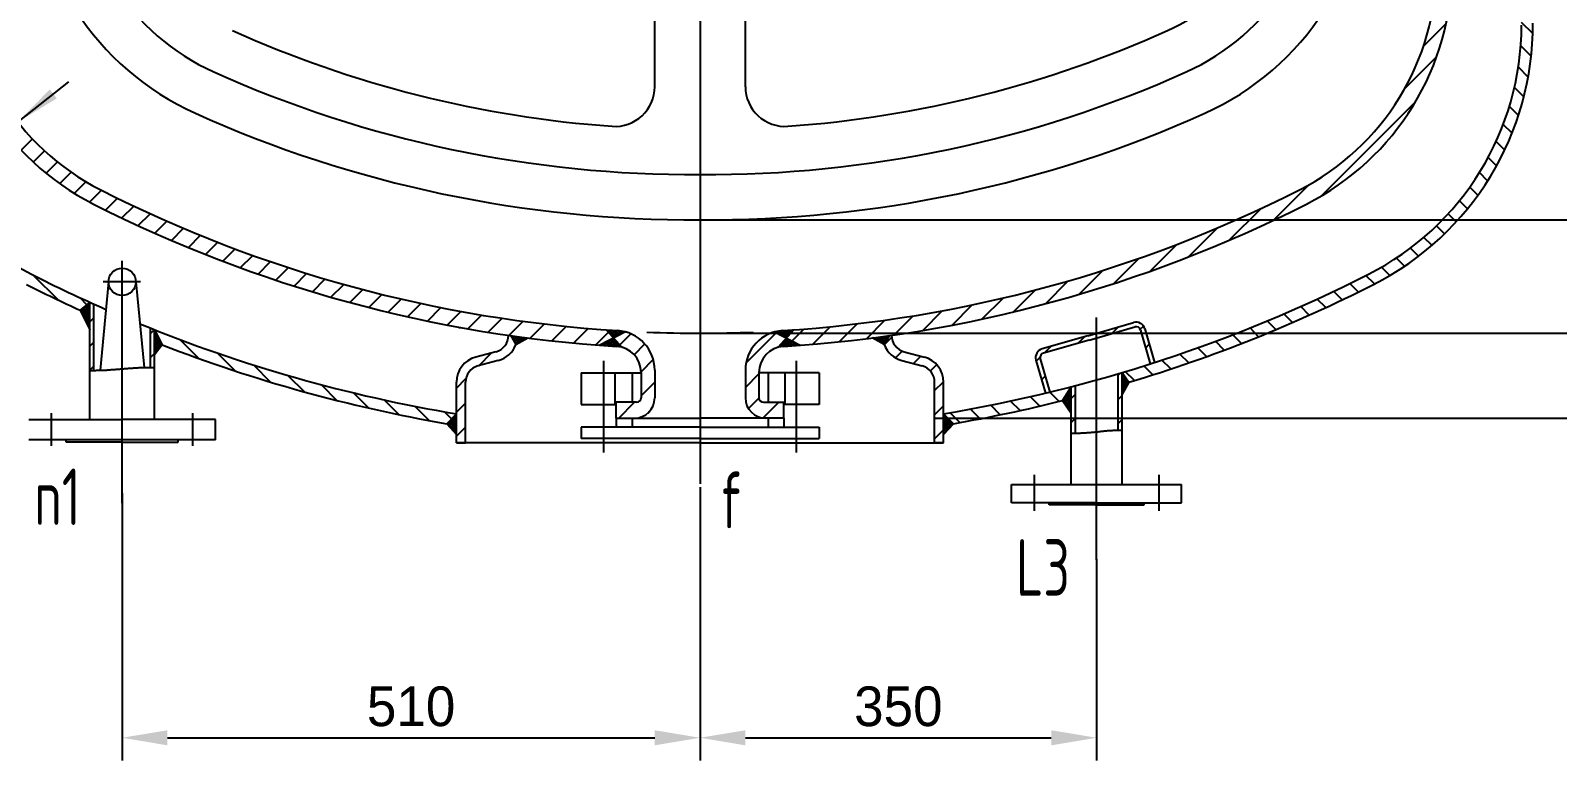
# Model space of a CAD drawing. Extents: x -1761 to -213, y -554 to 626.
# Drawn here: x -690.7 to -556, y 181.8 to 246.2 of the extents above; entities that cross this region are included whole.
import ezdxf

# ---------------------------------------------------------------- set-up
doc = ezdxf.new("R2010")
doc.units = 0
doc.layers.get('0').update_dxf_attribs({"color": 8, "linetype": 'CONTINUOUS'})
doc.layers.get('DEFPOINTS').update_dxf_attribs({"linetype": 'CONTINUOUS'})
doc.layers.add('0-EQUIPMENT', color=7, linetype='CONTINUOUS')
doc.layers.add('1', color=8, linetype='CONTINUOUS')
doc.styles.add('HZTXT', font='tssdeng.shx', dxfattribs={"width": 0.8, "bigfont": 'tssdchn.shx'})
doc.styles.get("Standard").update_dxf_attribs({"font": 'cadt_en', "bigfont": 'cadt_hz'})
doc.styles.add('STYLE1', font='cadt_en.shx', dxfattribs={"bigfont": 'cadt_hz.shx'})
doc.dimstyles.get("Standard").update_dxf_attribs({"dimtxt": 3.5, "dimasz": 4, "dimexe": 2, "dimexo": 0, "dimgap": 1, "dimtad": 1, "dimtoh": 1, "dimdec": 4, "dimzin": 0, "dimtxsty": 'STANDARD', "dimcen": 0, "dimazin": 3, "dimtfac": 1, "dimtdec": 4, "dimtmove": 0, "dimatfit": 3, "dimtolj": 1, "dimtzin": 0})

# ---------------------------------------------------------------- blocks, each defined once
blk = doc.blocks.new('*U47')
blk.add_line((-692.98, 237.23), (-687.36, 241.69))
blk.add_solid([(-691.86, 238.13), (-689.03, 241.01), (-688.41, 240.22)])
blk = doc.blocks.new('*D49')
at = {"layer": '0-EQUIPMENT', "color": 0}
for p, q in [((-682.64, 205.4), (-682.64, 181.82)), ((-631.64, 205.92), (-631.64, 181.82)), ((-678.64, 183.82), (-635.64, 183.82))]:
    blk.add_line(p, q, dxfattribs=at)
for points in [[(-678.64, 184.48), (-678.64, 183.15), (-682.64, 183.82)], [(-635.64, 184.48), (-635.64, 183.15), (-631.64, 183.82)]]:
    blk.add_solid(points, dxfattribs=at)
at = {"layer": 'DEFPOINTS', "color": 0}
for p in [(-682.64, 205.4), (-631.64, 205.92), (-631.64, 183.82)]:
    blk.add_point(p, dxfattribs=at)
at = {"layer": '0-EQUIPMENT', "color": 0, "insert": (-657.14, 186.57), "char_height": 3.5, "attachment_point": 5}
blk.add_mtext('\\A1;510', dxfattribs=at)
blk = doc.blocks.new('*D50')
at = {"layer": '0-EQUIPMENT', "color": 0}
for p, q in [((-631.64, 205.92), (-631.64, 181.82)), ((-596.64, 199.56), (-596.64, 181.82)), ((-627.64, 183.82), (-600.64, 183.82))]:
    blk.add_line(p, q, dxfattribs=at)
for points in [[(-627.64, 184.48), (-627.64, 183.15), (-631.64, 183.82)], [(-600.64, 184.48), (-600.64, 183.15), (-596.64, 183.82)]]:
    blk.add_solid(points, dxfattribs=at)
at = {"layer": 'DEFPOINTS', "color": 0}
for p in [(-631.64, 205.92), (-596.64, 199.56), (-596.64, 183.82)]:
    blk.add_point(p, dxfattribs=at)
at = {"layer": '0-EQUIPMENT', "color": 0, "insert": (-614.14, 186.57), "char_height": 3.5, "attachment_point": 5}
blk.add_mtext('\\A1;350', dxfattribs=at)
blk = doc.blocks.new('*U53')
for p, q in [((-679.24, 218.53), (-679.79, 219.08)), ((-677.54, 218.95), (-675.86, 217.27)), ((-672.63, 216.16), (-674.23, 217.75)), ((-671.05, 216.71), (-669.54, 215.19)), ((-668.01, 215.78), (-666.56, 214.33)), ((-665.07, 214.97), (-663.68, 213.57)), ((-662.23, 214.25), (-660.89, 212.91)), ((-658.18, 212.32), (-659.48, 213.61)), ((-656.8, 213.06), (-655.54, 211.8)), ((-654.2, 212.57), (-653.14, 211.52, 1))]:
    blk.add_line(p, q)
blk = doc.blocks.new('*U54')
for p, q in [((-648.54, 219.26), (-648.49, 219.32, 1)), ((-651.16, 216.64), (-650.03, 217.77)), ((-653.14, 214.66), (-652.3, 215.5)), ((-653.14, 212.54), (-652.34, 213.34)), ((-653.14, 210.42), (-652.34, 211.22))]:
    blk.add_line(p, q)
blk = doc.blocks.new('*U55')
for p, q in [((-698.04, 254.61), (-697, 255.66, 1)), ((-566.64, 254.49), (-565.32, 255.81)), ((-698.04, 252.49), (-696.64, 253.89)), ((-566.64, 252.37), (-565.24, 253.77)), ((-697.99, 250.42), (-696.64, 251.77)), ((-566.7, 250.19), (-565.24, 251.65)), ((-697.8, 248.49), (-696.54, 249.75)), ((-567.03, 247.74), (-565.37, 249.4)), ((-697.47, 246.7), (-696.28, 247.89)), ((-567.77, 244.87), (-565.77, 246.87)), ((-697.02, 245.02), (-695.89, 246.16)), ((-696.48, 243.45), (-695.39, 244.54)), ((-695.85, 241.96), (-694.79, 243.01)), ((-569.45, 241.08), (-566.63, 243.89)), ((-695.14, 240.55), (-694.1, 241.58)), ((-694.35, 239.22), (-693.33, 240.23)), ((-576.76, 231.64), (-568.52, 239.88)), ((-693.48, 237.96), (-692.48, 238.96)), ((-692.55, 236.77), (-691.56, 237.76)), ((-691.55, 235.65), (-690.56, 236.64)), ((-690.48, 234.6), (-689.49, 235.59)), ((-689.34, 233.61), (-688.35, 234.61)), ((-688.14, 232.7), (-687.13, 233.7)), ((-686.86, 231.85), (-685.84, 232.87)), ((-685.51, 231.08), (-684.47, 232.12)), ((-581.07, 229.45), (-577.95, 232.57)), ((-684.1, 230.37), (-683.06, 231.41)), ((-682.67, 229.67), (-681.62, 230.72)), ((-584.94, 227.71), (-582.16, 230.49)), ((-681.23, 229), (-680.17, 230.05)), ((-679.77, 228.34), (-678.71, 229.4)), ((-678.29, 227.69), (-677.23, 228.76)), ((-676.8, 227.06), (-675.73, 228.14)), ((-588.53, 226.24), (-585.98, 228.79)), ((-675.29, 226.45), (-674.21, 227.53)), ((-673.76, 225.86), (-672.68, 226.94)), ((-591.92, 224.97), (-589.54, 227.35)), ((-672.22, 225.28), (-671.12, 226.37)), ((-670.65, 224.72), (-669.55, 225.82)), ((-669.07, 224.18), (-667.96, 225.29)), ((-595.13, 223.88), (-592.9, 226.11)), ((-667.47, 223.66), (-666.36, 224.78)), ((-665.85, 223.16), (-664.73, 224.29)), ((-664.21, 222.68), (-663.08, 223.81)), ((-601.15, 222.1), (-599.14, 224.12)), ((-598.2, 222.93), (-596.09, 225.04)), ((-662.55, 222.22), (-661.41, 223.36)), ((-660.87, 221.78), (-659.72, 222.93)), ((-659.17, 221.36), (-658.01, 222.52)), ((-606.74, 220.76), (-604.89, 222.61)), ((-603.99, 221.38), (-602.06, 223.31)), ((-657.45, 220.96), (-656.27, 222.13)), ((-655.7, 220.58), (-654.52, 221.77)), ((-653.94, 220.23), (-652.74, 221.43)), ((-652.14, 219.9), (-650.93, 221.11)), ((-614.5, 219.36), (-612.83, 221.03)), ((-611.99, 219.75), (-610.26, 221.48)), ((-609.4, 220.22), (-607.61, 222)), ((-650.33, 219.59), (-649.1, 220.82)), ((-648.49, 219.32), (-647.24, 220.56)), ((-646.62, 219.06), (-645.36, 220.32)), ((-644.72, 218.84), (-643.45, 220.11)), ((-642.8, 218.64), (-641.51, 219.93)), ((-640.85, 218.47), (-639.54, 219.78)), ((-627.58, 216.89), (-624.78, 219.68)), ((-623.99, 218.36), (-622.48, 219.87)), ((-621.69, 218.53), (-620.15, 220.08)), ((-619.35, 218.75), (-617.77, 220.34)), ((-616.96, 219.02), (-615.33, 220.65)), ((-638.87, 218.33), (-637.74, 219.45)), ((-637.46, 217.61), (-636.51, 218.56)), ((-636.76, 216.2), (-635.77, 217.18))]:
    blk.add_line(p, q)
blk = doc.blocks.new('*U56')
for p, q in [((-615.38, 218.48), (-614.73, 219.13, 1)), ((-614.4, 217.34), (-613.8, 217.93)), ((-612.79, 216.82), (-612.14, 217.48)), ((-611.32, 216.17), (-610.75, 216.74)), ((-610.94, 214.44), (-610.14, 215.23)), ((-610.94, 212.31), (-610.14, 213.11)), ((-610.94, 210.19), (-610.14, 210.99))]:
    blk.add_line(p, q)
blk = doc.blocks.new('*U57')
for p, q in [((-558.14, 250.16), (-558.82, 250.84, 1)), ((-558.14, 248.04), (-559.14, 249.04)), ((-558.15, 245.93), (-559.14, 246.92)), ((-558.29, 243.94), (-559.21, 244.86)), ((-558.56, 242.09), (-559.42, 242.96)), ((-558.94, 240.35), (-559.76, 241.18)), ((-559.41, 238.71), (-560.21, 239.5)), ((-559.98, 237.15), (-560.75, 237.92)), ((-560.63, 235.68), (-561.38, 236.43)), ((-561.35, 234.28), (-562.08, 235.01)), ((-562.14, 232.94), (-562.86, 233.67)), ((-562.99, 231.68), (-563.71, 232.4)), ((-563.91, 230.48), (-564.62, 231.19)), ((-564.9, 229.34), (-565.61, 230.05)), ((-567.05, 227.26), (-567.76, 227.96)), ((-565.94, 228.27), (-566.65, 228.98)), ((-568.22, 226.31), (-568.94, 227.02)), ((-570.76, 224.6), (-571.49, 225.33)), ((-569.46, 225.42), (-570.18, 226.14)), ((-573.54, 223.14), (-574.29, 223.89)), ((-572.13, 223.85), (-572.87, 224.59)), ((-576.42, 221.77), (-577.17, 222.52)), ((-574.97, 222.45), (-575.72, 223.2)), ((-579.35, 220.46), (-580.11, 221.22)), ((-577.87, 221.1), (-578.63, 221.86)), ((-582.34, 219.2), (-583.1, 219.97)), ((-580.83, 219.82), (-581.6, 220.59)), ((-585.39, 218.01), (-586.16, 218.79)), ((-583.85, 218.6), (-584.63, 219.37)), ((-590.09, 216.35), (-590.88, 217.14)), ((-588.5, 216.89), (-589.29, 217.67)), ((-586.94, 217.44), (-587.72, 218.22)), ((-593.3, 215.32), (-594.11, 216.12)), ((-591.69, 215.83), (-592.48, 216.62))]:
    blk.add_line(p, q)
blk = doc.blocks.new('*U58')
for p, q in [((-599.95, 213.49), (-600.78, 214.31)), ((-598.89, 214.54), (-599.08, 214.74, 1)), ((-605.14, 212.31), (-605.99, 213.16)), ((-603.39, 212.68), (-604.23, 213.52)), ((-601.66, 213.07), (-602.49, 213.91)), ((-608.7, 211.63), (-609.56, 212.49)), ((-606.91, 211.96), (-607.77, 212.81))]:
    blk.add_line(p, q)
blk = doc.blocks.new('*U59')
for p, q in [((-598.89, 210.69), (-598.87, 210.69, 1)), ((-598.87, 210.69), (-598.85, 210.69)), ((-598.85, 210.69), (-598.83, 210.69)), ((-598.83, 210.69), (-598.8, 210.69)), ((-598.8, 210.69), (-598.77, 210.69)), ((-598.77, 210.69), (-598.74, 210.69)), ((-598.74, 210.69), (-598.71, 210.69)), ((-598.71, 210.69), (-598.68, 210.69)), ((-598.68, 210.69), (-598.65, 210.69)), ((-598.65, 210.69), (-598.62, 210.69)), ((-598.62, 210.69), (-598.58, 210.69)), ((-598.58, 210.69), (-598.55, 210.69)), ((-598.55, 210.69), (-598.52, 210.69)), ((-598.52, 210.69), (-598.48, 210.69)), ((-598.48, 210.69), (-598.45, 210.69)), ((-598.45, 210.69), (-598.42, 210.69)), ((-598.42, 210.69), (-598.39, 210.69)), ((-598.39, 210.69), (-598.35, 210.7)), ((-598.35, 210.7), (-598.32, 210.7)), ((-598.32, 210.7), (-598.29, 210.7)), ((-598.29, 210.7), (-598.25, 210.7)), ((-598.25, 210.7), (-598.22, 210.7)), ((-598.22, 210.7), (-598.19, 210.7)), ((-598.19, 210.7), (-598.16, 210.7)), ((-598.16, 210.7), (-598.12, 210.7)), ((-598.12, 210.7), (-598.09, 210.7)), ((-598.09, 210.7), (-598.06, 210.7)), ((-598.06, 210.7), (-598.03, 210.71)), ((-598.03, 210.71), (-598, 210.71)), ((-598, 210.71), (-597.96, 210.71)), ((-597.96, 210.71), (-597.93, 210.71)), ((-597.93, 210.71), (-597.9, 210.71)), ((-597.9, 210.71), (-597.87, 210.71)), ((-597.87, 210.71), (-597.84, 210.71)), ((-597.84, 210.71), (-597.81, 210.72)), ((-597.81, 210.72), (-597.78, 210.72)), ((-597.78, 210.72), (-597.74, 210.72)), ((-597.74, 210.72), (-597.71, 210.72)), ((-597.71, 210.72), (-597.68, 210.72)), ((-597.68, 210.72), (-597.65, 210.73)), ((-597.65, 210.73), (-597.62, 210.73)), ((-597.62, 210.73), (-597.59, 210.73)), ((-597.59, 210.73), (-597.56, 210.73)), ((-597.56, 210.73), (-597.53, 210.73)), ((-597.53, 210.73), (-597.5, 210.74)), ((-597.5, 210.74), (-597.48, 210.74)), ((-597.48, 210.74), (-597.45, 210.74)), ((-597.45, 210.74), (-597.42, 210.74)), ((-597.42, 210.74), (-597.39, 210.74)), ((-597.39, 210.74), (-597.36, 210.75)), ((-597.36, 210.75), (-597.33, 210.75)), ((-597.33, 210.75), (-597.3, 210.75)), ((-597.3, 210.75), (-597.27, 210.75)), ((-597.27, 210.75), (-597.24, 210.76)), ((-597.24, 210.76), (-597.22, 210.76)), ((-597.22, 210.76), (-597.19, 210.76)), ((-597.19, 210.76), (-597.16, 210.76)), ((-597.16, 210.76), (-597.13, 210.77)), ((-597.13, 210.77), (-597.1, 210.77)), ((-597.1, 210.77), (-597.08, 210.77)), ((-597.08, 210.77), (-597.05, 210.77)), ((-597.05, 210.77), (-597.02, 210.78)), ((-597.02, 210.78), (-596.99, 210.78)), ((-596.99, 210.78), (-596.97, 210.78)), ((-596.97, 210.78), (-596.94, 210.78)), ((-596.94, 210.78), (-596.91, 210.79)), ((-596.91, 210.79), (-596.88, 210.79)), ((-596.88, 210.79), (-596.85, 210.79)), ((-596.85, 210.79), (-596.83, 210.79)), ((-596.83, 210.79), (-596.8, 210.8)), ((-596.8, 210.8), (-596.77, 210.8)), ((-596.77, 210.8), (-596.74, 210.8)), ((-596.74, 210.8), (-596.71, 210.81)), ((-596.71, 210.81), (-596.68, 210.81)), ((-596.68, 210.81), (-596.66, 210.81)), ((-596.66, 210.81), (-596.63, 210.81)), ((-596.63, 210.81), (-596.6, 210.82)), ((-596.6, 210.82), (-596.57, 210.82)), ((-596.57, 210.82), (-596.54, 210.82)), ((-596.54, 210.82), (-596.51, 210.82)), ((-596.51, 210.82), (-596.48, 210.83)), ((-596.48, 210.83), (-596.45, 210.83)), ((-596.45, 210.83), (-596.42, 210.83)), ((-596.42, 210.83), (-596.39, 210.84)), ((-596.39, 210.84), (-596.37, 210.84)), ((-596.37, 210.84), (-596.34, 210.84)), ((-596.34, 210.84), (-596.31, 210.84)), ((-596.31, 210.84), (-596.28, 210.85)), ((-596.28, 210.85), (-596.26, 210.85)), ((-596.26, 210.85), (-596.23, 210.85)), ((-596.23, 210.85), (-596.2, 210.86)), ((-596.2, 210.86), (-596.18, 210.86)), ((-596.18, 210.86), (-596.15, 210.86)), ((-596.15, 210.86), (-596.12, 210.86)), ((-596.12, 210.86), (-596.1, 210.87)), ((-596.1, 210.87), (-596.08, 210.87)), ((-596.08, 210.87), (-596.05, 210.87)), ((-596.05, 210.87), (-596.03, 210.87)), ((-596.03, 210.87), (-596.01, 210.88)), ((-596.01, 210.88), (-595.98, 210.88)), ((-595.98, 210.88), (-595.96, 210.88)), ((-595.96, 210.88), (-595.94, 210.88)), ((-595.94, 210.88), (-595.91, 210.89)), ((-595.91, 210.89), (-595.89, 210.89)), ((-595.89, 210.89), (-595.87, 210.89)), ((-595.87, 210.89), (-595.84, 210.89)), ((-595.84, 210.89), (-595.82, 210.9)), ((-595.82, 210.9), (-595.79, 210.9)), ((-595.79, 210.9), (-595.76, 210.9)), ((-595.76, 210.9), (-595.74, 210.9)), ((-595.74, 210.9), (-595.7, 210.91)), ((-595.7, 210.91), (-595.67, 210.91)), ((-595.67, 210.91), (-595.64, 210.91)), ((-595.64, 210.91), (-595.6, 210.91)), ((-595.6, 210.91), (-595.56, 210.92)), ((-595.56, 210.92), (-595.52, 210.92)), ((-595.52, 210.92), (-595.48, 210.92)), ((-595.48, 210.92), (-595.43, 210.92)), ((-595.43, 210.92), (-595.39, 210.93)), ((-595.39, 210.93), (-595.34, 210.93)), ((-595.34, 210.93), (-595.29, 210.93)), ((-595.29, 210.93), (-595.25, 210.93)), ((-595.25, 210.93), (-595.2, 210.94)), ((-595.2, 210.94), (-595.14, 210.94)), ((-595.14, 210.94), (-595.09, 210.94)), ((-595.09, 210.94), (-595.03, 210.94)), ((-595.03, 210.94), (-594.97, 210.94)), ((-594.97, 210.94), (-594.9, 210.95)), ((-594.9, 210.95), (-594.84, 210.95)), ((-594.84, 210.95), (-594.76, 210.95)), ((-594.76, 210.95), (-594.69, 210.96)), ((-594.69, 210.96), (-594.62, 210.96)), ((-594.62, 210.96), (-594.55, 210.96)), ((-594.55, 210.96), (-594.49, 210.96)), ((-594.49, 210.96), (-594.44, 210.97)), ((-594.44, 210.97), (-594.39, 210.97))]:
    blk.add_line(p, q)
blk = doc.blocks.new('*U60')
for p, q in [((-594.74, 215.79), (-594.53, 216)), ((-598.89, 213.76), (-598.54, 214.11, 1)), ((-594.74, 213.66), (-594.39, 214.01)), ((-598.89, 211.64), (-598.54, 211.99)), ((-594.74, 211.54), (-594.39, 211.89))]:
    blk.add_line(p, q)
blk = doc.blocks.new('*U61')
at = {"layer": '1'}
for p, q in [((-595.29, 219.48), (-594.7, 220.06)), ((-592.79, 219.85), (-592.5, 220.14)), ((-601.24, 217.77), (-600.65, 218.36, 1)), ((-598.26, 218.63), (-597.68, 219.21)), ((-592.31, 218.21), (-591.99, 218.53)), ((-601.97, 217.04), (-601.62, 217.39)), ((-601.49, 215.4), (-601.17, 215.72))]:
    blk.add_line(p, q, dxfattribs=at)
blk = doc.blocks.new('*U62')
at = {"layer": '1'}
for p, q in [((-653.97, 211.49), (-653.14, 212.33, 1)), ((-653.89, 211.63), (-653.14, 210.88)), ((-653.87, 211.38), (-653.14, 212.12)), ((-653.79, 211.74), (-653.14, 211.09)), ((-653.77, 211.27), (-653.14, 211.9)), ((-653.68, 211.85), (-653.14, 211.31)), ((-653.67, 211.16), (-653.14, 211.69)), ((-653.58, 211.95), (-653.14, 211.52)), ((-653.47, 212.06), (-653.14, 211.73)), ((-653.36, 212.17), (-653.14, 211.94)), ((-653.26, 212.27), (-653.14, 212.15)), ((-653.15, 212.38), (-653.14, 212.37)), ((-654, 211.53), (-653.14, 210.67)), ((-653.57, 211.05), (-653.14, 211.48)), ((-653.47, 210.94), (-653.14, 211.27)), ((-653.37, 210.83), (-653.14, 211.06)), ((-653.27, 210.71), (-653.14, 210.84)), ((-653.17, 210.6), (-653.14, 210.63))]:
    blk.add_line(p, q, dxfattribs=at)
blk = doc.blocks.new('*U63')
at = {"layer": '1'}
for p, q in [((-610.13, 212.38), (-610.14, 212.37)), ((-609.31, 211.49), (-610.14, 212.33)), ((-610.02, 212.27), (-610.14, 212.15)), ((-609.91, 212.17), (-610.14, 211.94)), ((-609.41, 211.38), (-610.14, 212.12)), ((-609.81, 212.06), (-610.14, 211.73)), ((-609.7, 211.95), (-610.14, 211.52)), ((-609.51, 211.27), (-610.14, 211.9)), ((-609.6, 211.85), (-610.14, 211.31)), ((-609.49, 211.74), (-610.14, 211.09)), ((-609.61, 211.16), (-610.14, 211.69)), ((-609.39, 211.63), (-610.14, 210.88)), ((-609.28, 211.53), (-610.14, 210.67, 1)), ((-609.71, 211.05), (-610.14, 211.48)), ((-609.81, 210.94), (-610.14, 211.27)), ((-609.91, 210.83), (-610.14, 211.06)), ((-610.01, 210.71), (-610.14, 210.84)), ((-610.11, 210.6), (-610.14, 210.63))]:
    blk.add_line(p, q, dxfattribs=at)
blk = doc.blocks.new('*U64')
at = {"layer": '1'}
for p, q in [((-648.33, 219.26), (-648.3, 219.29, 1)), ((-648.29, 219.18), (-647.71, 218.6)), ((-648.25, 219.12), (-648.11, 219.26)), ((-648.18, 218.99), (-647.93, 219.24)), ((-648.16, 219.27), (-647.57, 218.68)), ((-648.1, 218.85), (-647.74, 219.21)), ((-648.02, 218.72), (-647.56, 219.19)), ((-648, 218.68), (-647.84, 218.52)), ((-647.94, 218.58), (-647.37, 219.16)), ((-647.92, 219.23), (-647.43, 218.75)), ((-647.73, 218.59), (-647.18, 219.13)), ((-647.67, 219.2), (-647.3, 218.83)), ((-647.42, 219.17), (-647.16, 218.9)), ((-647.25, 218.86), (-646.99, 219.11)), ((-647.18, 219.13), (-647.03, 218.98)), ((-646.94, 219.1), (-646.89, 219.06))]:
    blk.add_line(p, q, dxfattribs=at)
blk = doc.blocks.new('*U65')
at = {"layer": '1'}
for p, q in [((-616.34, 219.1), (-616.39, 219.06)), ((-616.03, 218.86), (-616.28, 219.11)), ((-616.1, 219.13), (-616.25, 218.98)), ((-615.85, 219.17), (-616.12, 218.9)), ((-615.55, 218.59), (-616.1, 219.13)), ((-615.61, 219.2), (-615.98, 218.83)), ((-615.33, 218.58), (-615.91, 219.16)), ((-615.36, 219.23), (-615.84, 218.75)), ((-615.26, 218.72), (-615.72, 219.19)), ((-615.12, 219.27), (-615.71, 218.68)), ((-614.99, 219.18), (-615.57, 218.6)), ((-615.18, 218.85), (-615.54, 219.21)), ((-615.28, 218.68), (-615.44, 218.52, 1)), ((-615.1, 218.99), (-615.35, 219.24)), ((-615.02, 219.12), (-615.16, 219.26)), ((-614.95, 219.26), (-614.98, 219.29))]:
    blk.add_line(p, q, dxfattribs=at)
blk = doc.blocks.new('*U66')
at = {"layer": '1'}
for p, q in [((-566.64, 254.49), (-565.32, 255.81)), ((-566.64, 252.37), (-565.24, 253.77)), ((-566.7, 250.19), (-565.24, 251.65)), ((-567.03, 247.74), (-565.37, 249.4)), ((-567.77, 244.87), (-565.77, 246.87)), ((-569.45, 241.08), (-566.63, 243.89)), ((-576.76, 231.64), (-568.52, 239.88)), ((-692.55, 236.77), (-691.56, 237.76, 1)), ((-691.55, 235.65), (-690.56, 236.64)), ((-690.48, 234.6), (-689.49, 235.59)), ((-689.34, 233.61), (-688.35, 234.61)), ((-688.14, 232.7), (-687.13, 233.7)), ((-686.86, 231.85), (-685.84, 232.87)), ((-685.51, 231.08), (-684.47, 232.12)), ((-581.07, 229.45), (-577.95, 232.57)), ((-684.1, 230.37), (-683.06, 231.41)), ((-682.67, 229.67), (-681.62, 230.72)), ((-584.94, 227.71), (-582.16, 230.49)), ((-681.23, 229), (-680.17, 230.05)), ((-679.77, 228.34), (-678.71, 229.4)), ((-678.29, 227.69), (-677.23, 228.76)), ((-676.8, 227.06), (-675.73, 228.14)), ((-588.53, 226.24), (-585.98, 228.79)), ((-675.29, 226.45), (-674.21, 227.53)), ((-673.76, 225.86), (-672.68, 226.94)), ((-591.92, 224.97), (-589.54, 227.35)), ((-672.22, 225.28), (-671.12, 226.37)), ((-670.65, 224.72), (-669.55, 225.82)), ((-669.07, 224.18), (-667.96, 225.29)), ((-595.13, 223.88), (-592.9, 226.11)), ((-667.47, 223.66), (-666.36, 224.78)), ((-665.85, 223.16), (-664.73, 224.29)), ((-664.21, 222.68), (-663.08, 223.81)), ((-601.15, 222.1), (-599.14, 224.12)), ((-598.2, 222.93), (-596.09, 225.04)), ((-662.55, 222.22), (-661.41, 223.36)), ((-660.87, 221.78), (-659.72, 222.93)), ((-659.17, 221.36), (-658.01, 222.52)), ((-606.74, 220.76), (-604.89, 222.61)), ((-603.99, 221.38), (-602.06, 223.31)), ((-657.45, 220.96), (-656.27, 222.13)), ((-655.7, 220.58), (-654.52, 221.77)), ((-653.94, 220.23), (-652.74, 221.43)), ((-652.14, 219.9), (-650.93, 221.11)), ((-614.5, 219.36), (-612.83, 221.03)), ((-611.99, 219.75), (-610.26, 221.48)), ((-609.4, 220.22), (-607.61, 222)), ((-650.33, 219.59), (-649.1, 220.82)), ((-648.49, 219.32), (-647.24, 220.56)), ((-646.62, 219.06), (-645.36, 220.32)), ((-644.72, 218.84), (-643.45, 220.11)), ((-642.8, 218.64), (-641.51, 219.93)), ((-640.85, 218.47), (-639.54, 219.78)), ((-627.58, 216.89), (-624.78, 219.68)), ((-623.99, 218.36), (-622.48, 219.87)), ((-621.69, 218.53), (-620.15, 220.08)), ((-619.35, 218.75), (-617.77, 220.34)), ((-616.96, 219.02), (-615.33, 220.65)), ((-638.87, 218.33), (-637.74, 219.45)), ((-637.46, 217.61), (-636.51, 218.56)), ((-636.84, 216.11), (-635.77, 217.18)), ((-627.64, 214.71), (-626.44, 215.91)), ((-636.84, 213.99), (-635.64, 215.19)), ((-638.82, 212.01), (-637.42, 213.41)), ((-627.37, 212.86), (-626.44, 213.79)), ((-626.08, 212.03), (-624.69, 213.41)), ((-636.25, 212.46), (-636.09, 212.62))]:
    blk.add_line(p, q, dxfattribs=at)
blk = doc.blocks.new('*U67')
at = {"layer": '1'}
for p, q in [((-686.3, 221.56), (-685.49, 220.75)), ((-686.28, 221.41), (-685.49, 222.19)), ((-686.21, 221.26), (-685.49, 221.98)), ((-686.19, 221.24), (-685.49, 220.53)), ((-685.49, 220.96), (-686.18, 221.65)), ((-686.14, 221.12), (-685.49, 221.77)), ((-686.07, 221.75), (-685.49, 221.17)), ((-686.07, 220.98), (-685.49, 221.56)), ((-685.99, 220.84), (-685.49, 221.34)), ((-685.95, 221.85), (-685.49, 221.38)), ((-685.92, 220.7), (-685.49, 221.13)), ((-685.84, 221.94), (-685.49, 221.59)), ((-685.72, 222.04), (-685.49, 221.81)), ((-685.61, 222.14), (-685.49, 222.02)), ((-685.49, 222.23), (-685.49, 222.23)), ((-685.49, 220.32), (-685.98, 220.82)), ((-685.85, 220.55), (-685.49, 220.92)), ((-685.78, 220.41), (-685.49, 220.71)), ((-685.78, 220.4), (-685.49, 220.11)), ((-685.71, 220.27), (-685.49, 220.5)), ((-685.64, 220.13), (-685.49, 220.28)), ((-685.57, 219.99), (-685.49, 220.07)), ((-685.57, 219.98), (-685.49, 219.9, 1)), ((-685.5, 219.84), (-685.49, 219.86))]:
    blk.add_line(p, q, dxfattribs=at)
blk = doc.blocks.new('*U68')
at = {"layer": '1'}
for p, q in [((-679.79, 219.71), (-679.68, 219.6)), ((-679.79, 219.62), (-679.72, 219.69)), ((-679.79, 219.41), (-679.65, 219.55)), ((-679.46, 219.17), (-679.79, 219.5)), ((-679.79, 219.2), (-679.58, 219.41)), ((-679.79, 219.29), (-679.24, 218.74)), ((-679.79, 218.98), (-679.51, 219.26)), ((-679.79, 218.77), (-679.44, 219.12)), ((-679.79, 219.08), (-679.14, 218.43)), ((-679.79, 218.56), (-679.36, 218.98)), ((-679.24, 218.31), (-679.79, 218.86)), ((-679.79, 218.35), (-679.29, 218.84)), ((-679.79, 218.13), (-679.22, 218.7)), ((-679.79, 218.65), (-679.33, 218.19)), ((-679.79, 217.92), (-679.15, 218.56)), ((-679.79, 218.44), (-679.42, 218.07)), ((-679.79, 218.23), (-679.51, 217.95)), ((-679.79, 217.71), (-679.39, 218.11)), ((-679.79, 218.02), (-679.6, 217.83)), ((-679.79, 217.8), (-679.7, 217.71, 1))]:
    blk.add_line(p, q, dxfattribs=at)
blk = doc.blocks.new('*U69')
at = {"layer": '1'}
for p, q in [((-594.39, 215.98), (-594.26, 215.86)), ((-594.39, 215.92), (-594.34, 215.97)), ((-594.39, 215.71), (-594.26, 215.85)), ((-594.39, 215.77), (-593.8, 215.18)), ((-594.39, 215.5), (-594.17, 215.72)), ((-599.55, 213.73), (-598.89, 214.39)), ((-599.19, 214.3), (-598.89, 214.61)), ((-599.15, 214.38), (-598.89, 214.12)), ((-599.06, 214.51), (-598.89, 214.33)), ((-598.98, 214.64), (-598.89, 214.54)), ((-598.9, 214.77), (-598.89, 214.76)), ((-594.39, 215.29), (-594.08, 215.59)), ((-594.39, 215.56), (-593.87, 215.04)), ((-594.39, 215.08), (-594, 215.47)), ((-594.39, 215.35), (-593.95, 214.91)), ((-594.39, 214.86), (-593.91, 215.34)), ((-594.39, 214.65), (-593.82, 215.22)), ((-594.39, 215.13), (-594.03, 214.77)), ((-594.39, 214.92), (-594.1, 214.64)), ((-594.39, 214.44), (-593.98, 214.84)), ((-594.39, 214.71), (-594.18, 214.5)), ((-594.39, 214.5), (-594.26, 214.37)), ((-594.39, 214.23), (-594.27, 214.34)), ((-594.39, 214.29), (-594.34, 214.23)), ((-599.64, 213.59), (-598.89, 212.85)), ((-599.6, 213.47), (-598.89, 214.18)), ((-599.56, 213.73), (-598.89, 213.06)), ((-599.51, 213.35), (-598.89, 213.97)), ((-599.47, 213.86), (-598.89, 213.27)), ((-599.43, 213.22), (-598.89, 213.76)), ((-599.39, 213.99), (-598.89, 213.48)), ((-599.34, 213.09), (-598.89, 213.55)), ((-599.32, 213.06), (-598.89, 212.63, 1)), ((-599.31, 214.12), (-598.89, 213.69)), ((-599.25, 212.97), (-598.89, 213.33)), ((-599.23, 214.25), (-598.89, 213.91)), ((-599.17, 212.84), (-598.89, 213.12)), ((-599.08, 212.72), (-598.89, 212.91)), ((-598.99, 212.59), (-598.89, 212.7)), ((-598.9, 212.47), (-598.89, 212.48))]:
    blk.add_line(p, q, dxfattribs=at)
blk = doc.blocks.new('*U70')
at = {"layer": '1'}
for p, q in [((-639.84, 219.72), (-639.76, 219.79)), ((-639.83, 219.8), (-639.16, 219.13)), ((-639.73, 219.61), (-639.56, 219.78)), ((-639.63, 219.5), (-639.37, 219.77)), ((-639.6, 219.78), (-639.02, 219.2)), ((-639.53, 219.39), (-639.17, 219.75)), ((-639.43, 219.28), (-638.97, 219.74)), ((-638.88, 219.27), (-639.38, 219.77)), ((-639.33, 219.16), (-638.77, 219.72)), ((-639.15, 219.75), (-638.74, 219.34)), ((-639.15, 219.13), (-638.58, 219.7)), ((-638.92, 219.74), (-638.6, 219.42)), ((-638.71, 219.36), (-638.4, 219.67)), ((-638.69, 219.71), (-638.46, 219.49)), ((-638.43, 219.67), (-638.32, 219.56)), ((-640.41, 218.47), (-640.38, 218.43, 1)), ((-640.28, 218.43), (-640.04, 218.67)), ((-640.28, 218.54), (-640.15, 218.42)), ((-640.14, 218.62), (-639.92, 218.4)), ((-640.08, 218.41), (-639.6, 218.9)), ((-640, 218.69), (-639.69, 218.38)), ((-639.88, 218.4), (-639.23, 219.05)), ((-639.86, 218.76), (-639.46, 218.37)), ((-639.72, 218.83), (-639.24, 218.35)), ((-639.69, 218.38), (-639.13, 218.94)), ((-639.58, 218.91), (-639.01, 218.34)), ((-639.49, 218.37), (-639.03, 218.83)), ((-639.44, 218.98), (-638.77, 218.31)), ((-638.5, 218.25), (-639.3, 219.05)), ((-639.29, 218.36), (-638.93, 218.72)), ((-639.09, 218.34), (-638.82, 218.61)), ((-638.89, 218.33), (-638.72, 218.5)), ((-638.71, 218.3), (-638.62, 218.39)), ((-638.26, 219.59), (-638.23, 219.62)), ((-638.53, 218.26), (-638.52, 218.28))]:
    blk.add_line(p, q, dxfattribs=at)
blk = doc.blocks.new('*U71')
at = {"layer": '1'}
for p, q in [((-624.84, 219.67), (-624.95, 219.56)), ((-624.57, 219.36), (-624.87, 219.67)), ((-624.59, 219.71), (-624.81, 219.49)), ((-624.13, 219.13), (-624.7, 219.7)), ((-624.35, 219.74), (-624.67, 219.42)), ((-624.13, 219.75), (-624.54, 219.34)), ((-623.95, 219.16), (-624.51, 219.72)), ((-624.4, 219.27), (-623.9, 219.77)), ((-623.85, 219.28), (-624.31, 219.74)), ((-623.67, 219.78), (-624.26, 219.2)), ((-623.45, 219.8), (-624.12, 219.13)), ((-623.75, 219.39), (-624.11, 219.75)), ((-623.64, 219.5), (-623.91, 219.77)), ((-623.54, 219.61), (-623.71, 219.78)), ((-623.44, 219.72), (-623.52, 219.79, 1)), ((-625.01, 219.59), (-625.04, 219.62)), ((-624.78, 218.25), (-623.98, 219.05)), ((-624.57, 218.3), (-624.66, 218.39)), ((-624.39, 218.33), (-624.55, 218.5)), ((-623.84, 218.98), (-624.5, 218.31)), ((-624.19, 218.34), (-624.45, 218.61)), ((-623.99, 218.36), (-624.35, 218.72)), ((-623.7, 218.91), (-624.27, 218.34)), ((-623.79, 218.37), (-624.25, 218.83)), ((-623.59, 218.38), (-624.15, 218.94)), ((-623.39, 218.4), (-624.05, 219.05)), ((-623.56, 218.83), (-624.04, 218.35)), ((-623.42, 218.76), (-623.81, 218.37)), ((-623.2, 218.41), (-623.68, 218.9)), ((-623.28, 218.69), (-623.59, 218.38)), ((-623.14, 218.62), (-623.36, 218.4)), ((-623, 218.43), (-623.24, 218.67)), ((-623, 218.54), (-623.13, 218.42)), ((-622.86, 218.47), (-622.9, 218.43)), ((-624.74, 218.26), (-624.76, 218.28))]:
    blk.add_line(p, q, dxfattribs=at)
blk = doc.blocks.new('*U72')
at = {"layer": '1'}
for p, q in [((-704.91, 243.3), (-703.71, 242.09)), ((-704.43, 240.69), (-702.99, 239.26)), ((-703.48, 237.63), (-701.55, 235.69)), ((-701.5, 233.52), (-692.66, 224.68, 1)), ((-690.49, 224.63), (-688.3, 222.44)), ((-686.38, 222.65), (-685.75, 222.02))]:
    blk.add_line(p, q, dxfattribs=at)
blk = doc.blocks.new('*U142')
for p, q in [((-685.49, 216.23), (-685.47, 216.23, 1)), ((-685.47, 216.23), (-685.45, 216.23)), ((-685.45, 216.23), (-685.42, 216.23)), ((-685.42, 216.23), (-685.4, 216.23)), ((-685.4, 216.23), (-685.37, 216.23)), ((-685.37, 216.23), (-685.34, 216.23)), ((-685.34, 216.23), (-685.31, 216.23)), ((-685.31, 216.23), (-685.27, 216.23)), ((-685.27, 216.23), (-685.24, 216.23)), ((-685.24, 216.23), (-685.21, 216.23)), ((-685.21, 216.23), (-685.17, 216.23)), ((-685.17, 216.23), (-685.14, 216.23)), ((-685.14, 216.23), (-685.1, 216.23)), ((-685.1, 216.23), (-685.07, 216.23)), ((-685.07, 216.23), (-685.03, 216.23)), ((-685.03, 216.23), (-685, 216.23)), ((-685, 216.23), (-684.96, 216.23)), ((-684.96, 216.23), (-684.93, 216.24)), ((-684.93, 216.24), (-684.9, 216.24)), ((-684.9, 216.24), (-684.86, 216.24)), ((-684.86, 216.24), (-684.83, 216.24)), ((-684.83, 216.24), (-684.79, 216.24)), ((-684.79, 216.24), (-684.76, 216.24)), ((-684.76, 216.24), (-684.72, 216.24)), ((-684.72, 216.24), (-684.69, 216.24)), ((-684.69, 216.24), (-684.65, 216.24)), ((-684.65, 216.24), (-684.62, 216.24)), ((-684.62, 216.24), (-684.58, 216.24)), ((-684.58, 216.24), (-684.55, 216.24)), ((-684.55, 216.24), (-684.51, 216.24)), ((-684.51, 216.24), (-684.48, 216.25)), ((-684.48, 216.25), (-684.44, 216.25)), ((-684.44, 216.25), (-684.41, 216.25)), ((-684.41, 216.25), (-684.37, 216.25)), ((-684.37, 216.25), (-684.34, 216.25)), ((-684.34, 216.25), (-684.31, 216.25)), ((-684.31, 216.25), (-684.27, 216.25)), ((-684.27, 216.25), (-684.24, 216.25)), ((-684.24, 216.25), (-684.2, 216.25)), ((-684.2, 216.25), (-684.17, 216.26)), ((-684.17, 216.26), (-684.14, 216.26)), ((-684.14, 216.26), (-684.1, 216.26)), ((-684.1, 216.26), (-684.07, 216.26)), ((-684.07, 216.26), (-684.04, 216.26)), ((-684.04, 216.26), (-684.01, 216.26)), ((-684.01, 216.26), (-683.97, 216.27)), ((-683.97, 216.27), (-683.94, 216.27)), ((-683.94, 216.27), (-683.91, 216.27)), ((-683.91, 216.27), (-683.88, 216.27)), ((-683.88, 216.27), (-683.85, 216.27)), ((-683.85, 216.27), (-683.81, 216.27)), ((-683.81, 216.27), (-683.78, 216.28)), ((-683.78, 216.28), (-683.75, 216.28)), ((-683.75, 216.28), (-683.72, 216.28)), ((-683.72, 216.28), (-683.69, 216.28)), ((-683.69, 216.28), (-683.66, 216.28)), ((-683.66, 216.28), (-683.63, 216.29)), ((-683.63, 216.29), (-683.6, 216.29)), ((-683.6, 216.29), (-683.57, 216.29)), ((-683.57, 216.29), (-683.54, 216.29)), ((-683.54, 216.29), (-683.51, 216.29)), ((-683.51, 216.29), (-683.47, 216.3)), ((-683.47, 216.3), (-683.44, 216.3)), ((-683.44, 216.3), (-683.41, 216.3)), ((-683.41, 216.3), (-683.38, 216.3)), ((-683.38, 216.3), (-683.35, 216.3)), ((-683.35, 216.3), (-683.32, 216.31)), ((-683.32, 216.31), (-683.29, 216.31)), ((-683.29, 216.31), (-683.26, 216.31)), ((-683.26, 216.31), (-683.23, 216.31)), ((-683.23, 216.31), (-683.2, 216.32)), ((-683.2, 216.32), (-683.17, 216.32)), ((-683.17, 216.32), (-683.14, 216.32)), ((-683.14, 216.32), (-683.11, 216.32)), ((-683.11, 216.32), (-683.08, 216.33)), ((-683.08, 216.33), (-683.05, 216.33)), ((-683.05, 216.33), (-683.03, 216.33)), ((-683.03, 216.33), (-683, 216.33)), ((-683, 216.33), (-682.97, 216.33)), ((-682.97, 216.33), (-682.94, 216.34)), ((-682.94, 216.34), (-682.91, 216.34)), ((-682.91, 216.34), (-682.88, 216.34)), ((-682.88, 216.34), (-682.85, 216.34)), ((-682.85, 216.34), (-682.82, 216.35)), ((-682.82, 216.35), (-682.79, 216.35)), ((-682.79, 216.35), (-682.76, 216.35)), ((-682.76, 216.35), (-682.73, 216.35)), ((-682.73, 216.35), (-682.7, 216.36)), ((-682.7, 216.36), (-682.68, 216.36)), ((-682.68, 216.36), (-682.65, 216.36)), ((-682.65, 216.36), (-682.62, 216.36)), ((-682.62, 216.36), (-682.59, 216.37)), ((-682.59, 216.37), (-682.56, 216.37)), ((-682.56, 216.37), (-682.53, 216.37)), ((-682.53, 216.37), (-682.5, 216.37)), ((-682.5, 216.37), (-682.47, 216.38)), ((-682.47, 216.38), (-682.44, 216.38)), ((-682.44, 216.38), (-682.41, 216.38)), ((-682.41, 216.38), (-682.38, 216.38)), ((-682.38, 216.38), (-682.35, 216.39)), ((-682.35, 216.39), (-682.32, 216.39)), ((-682.32, 216.39), (-682.29, 216.39)), ((-682.29, 216.39), (-682.26, 216.39)), ((-682.26, 216.39), (-682.23, 216.4)), ((-682.23, 216.4), (-682.2, 216.4)), ((-682.2, 216.4), (-682.17, 216.4)), ((-682.17, 216.4), (-682.14, 216.4)), ((-682.14, 216.4), (-682.11, 216.41)), ((-682.11, 216.41), (-682.08, 216.41)), ((-682.08, 216.41), (-682.05, 216.41)), ((-682.05, 216.41), (-682.02, 216.41)), ((-682.02, 216.41), (-681.98, 216.41)), ((-681.98, 216.41), (-681.95, 216.42)), ((-681.95, 216.42), (-681.92, 216.42)), ((-681.92, 216.42), (-681.89, 216.42)), ((-681.89, 216.42), (-681.86, 216.42)), ((-681.86, 216.42), (-681.83, 216.43)), ((-681.83, 216.43), (-681.8, 216.43)), ((-681.8, 216.43), (-681.77, 216.43)), ((-681.77, 216.43), (-681.74, 216.43)), ((-681.74, 216.43), (-681.71, 216.43)), ((-681.71, 216.43), (-681.68, 216.44)), ((-681.68, 216.44), (-681.65, 216.44)), ((-681.65, 216.44), (-681.62, 216.44)), ((-681.62, 216.44), (-681.6, 216.44)), ((-681.6, 216.44), (-681.57, 216.44)), ((-681.57, 216.44), (-681.54, 216.45)), ((-681.54, 216.45), (-681.51, 216.45)), ((-681.51, 216.45), (-681.49, 216.45)), ((-681.49, 216.45), (-681.46, 216.45)), ((-681.46, 216.45), (-681.43, 216.45)), ((-681.43, 216.45), (-681.41, 216.45)), ((-681.41, 216.45), (-681.38, 216.46)), ((-681.38, 216.46), (-681.35, 216.46)), ((-681.35, 216.46), (-681.32, 216.46)), ((-681.32, 216.46), (-681.29, 216.46)), ((-681.29, 216.46), (-681.26, 216.46)), ((-681.26, 216.46), (-681.23, 216.46)), ((-681.23, 216.46), (-681.2, 216.47)), ((-681.2, 216.47), (-681.16, 216.47)), ((-681.16, 216.47), (-681.13, 216.47)), ((-681.13, 216.47), (-681.09, 216.47)), ((-681.09, 216.47), (-681.05, 216.47)), ((-681.05, 216.47), (-681.01, 216.47)), ((-681.01, 216.47), (-680.97, 216.47)), ((-680.97, 216.47), (-680.92, 216.47)), ((-680.92, 216.47), (-680.87, 216.48)), ((-680.87, 216.48), (-680.82, 216.48)), ((-680.82, 216.48), (-680.77, 216.48)), ((-680.77, 216.48), (-680.72, 216.48)), ((-680.72, 216.48), (-680.67, 216.48)), ((-680.67, 216.48), (-680.61, 216.48)), ((-680.61, 216.48), (-680.56, 216.48)), ((-680.56, 216.48), (-680.5, 216.48)), ((-680.5, 216.48), (-680.45, 216.48)), ((-680.45, 216.48), (-680.39, 216.48)), ((-680.39, 216.48), (-680.33, 216.49)), ((-680.33, 216.49), (-680.28, 216.49)), ((-680.28, 216.49), (-680.22, 216.49)), ((-680.22, 216.49), (-680.16, 216.49)), ((-680.16, 216.49), (-680.1, 216.49)), ((-680.1, 216.49), (-680.05, 216.49)), ((-680.05, 216.49), (-680, 216.49)), ((-680, 216.49), (-679.95, 216.49)), ((-679.95, 216.49), (-679.9, 216.49)), ((-679.9, 216.49), (-679.86, 216.49)), ((-679.86, 216.49), (-679.82, 216.49)), ((-679.82, 216.49), (-679.79, 216.49))]:
    blk.add_line(p, q)
blk = doc.blocks.new('*U143')
for p, q in [((-685.49, 220.5), (-685.14, 220.85, 1)), ((-680.14, 219.48), (-679.8, 219.82)), ((-685.49, 218.37), (-685.14, 218.72)), ((-680.14, 217.36), (-679.79, 217.71)), ((-685.49, 216.25), (-685.14, 216.6))]:
    blk.add_line(p, q)
blk = doc.blocks.new('*D155')
for p, q in [((-509.84, 394.51), (-501.7, 394.51)), ((-504.2, 219.51), (-504.2, 394.51)), ((-610.94, 219.51), (-501.7, 219.51))]:
    blk.add_line(p, q)
for points in [[(-504.2, 394.51), (-503.7, 390.51), (-504.7, 390.51)], [(-504.2, 219.51), (-504.7, 223.51), (-503.7, 223.51)]]:
    blk.add_solid(points)
at = {"style": 'STYLE1'}
blk.add_text('1750', height=5, rotation=90, dxfattribs=at).set_placement((-507.29, 303.29))
blk = doc.blocks.new('*D170')
for p, q in [((-521.63, 208.71), (-521.63, 240.31)), ((-631.01, 229.51), (-519.13, 229.51)), ((-631.01, 219.51), (-519.13, 219.51))]:
    blk.add_line(p, q)
for points in [[(-521.63, 229.51), (-522.38, 235.51), (-520.88, 235.51)], [(-521.63, 219.51), (-520.88, 213.51), (-522.38, 213.51)]]:
    blk.add_solid(points)
at = {"style": 'STYLE1'}
blk.add_text('100', height=5, rotation=90, dxfattribs=at).set_placement((-524.73, 221))

msp = doc.modelspace()

# ---------------------------------------------------------------- linework, layer by layer
at = {"color": 0}
msp.add_line((-610.94035, 212.01037), (-488.18281, 212.01037), dxfattribs=at)
at = {"layer": '0-EQUIPMENT'}
for p, q in [((-631.63902, 452.61188), (-631.63902, 206.22354)), ((-627.63902, 241.25132), (-627.63902, 346.49236)), ((-635.63902, 241.25132), (-635.63902, 338.58398, 6.28319)), ((-682.63902, 204.5058), (-682.63902, 225.8837)), ((-683.83902, 224.03658), (-684.5962, 216.24185, 6.28319)), ((-681.01044, 224.03658), (-684.32781, 224.03658)), ((-681.43902, 224.03658), (-680.70494, 216.4796)), ((-685.48902, 222.2389), (-686.33465, 221.52509)), ((-686.33465, 221.52509), (-685.48902, 219.81493, 6.28319)), ((-685.48902, 211.9029), (-685.48902, 222.2389)), ((-685.13902, 216.23259), (-685.13902, 222.08096)), ((-680.13902, 216.48797), (-680.13902, 219.95757)), ((-679.78902, 219.81805), (-679.10646, 218.47639)), ((-679.78902, 211.9029), (-679.78902, 219.81805)), ((-652.93902, 220.00565), (-652.73902, 220.00565)), ((-639.91218, 219.80324), (-638.49942, 218.25289)), ((-623.36586, 219.80324), (-624.77862, 218.25289)), ((-597.40802, 219.28771), (-593.37072, 220.44539, 6.28319)), ((-597.29777, 218.90321), (-593.26047, 220.06089)), ((-596.63902, 199.5248), (-596.63902, 220.8817, 6.28319)), ((-592.76571, 219.78664), (-591.91065, 216.80467)), ((-592.3812, 219.89689), (-591.52963, 216.92709, 6.28319)), ((-679.10646, 218.47639), (-679.78902, 217.59237)), ((-648.36963, 219.3227), (-647.89257, 218.49642, 6.28319)), ((-647.89257, 218.49642), (-646.83075, 219.08903)), ((-638.21476, 219.61976), (-640.47233, 218.44034)), ((-625.06328, 219.61976), (-622.80571, 218.44034)), ((-615.38547, 218.49642), (-616.44729, 219.08903, 6.28319)), ((-615.38547, 218.49642), (-616.44729, 219.08903)), ((-614.90842, 219.3227), (-615.38547, 218.49642, 6.28319)), ((-597.40802, 219.28771), (-601.44532, 218.13004)), ((-597.29777, 218.90321), (-601.33507, 217.74553)), ((-649.65079, 217.87381), (-651.43431, 217.39592, 6.28319)), ((-649.44374, 217.10107), (-651.22725, 216.62318, 6.28319)), ((-640.13902, 208.9796), (-640.13902, 217.08113)), ((-623.13902, 208.9796), (-623.13902, 217.08113)), ((-613.83431, 217.10107), (-612.05079, 216.62318, 6.28319)), ((-613.62725, 217.87381), (-611.84374, 217.39592, 6.28319)), ((-601.99382, 217.14052), (-601.15649, 214.2204)), ((-601.60932, 217.25077), (-600.76736, 214.31451)), ((-642.13902, 216.01037), (-636.83902, 216.01037)), ((-642.13902, 216.01037), (-642.13902, 213.21037)), ((-639.13902, 213.21037), (-639.13902, 216.01037)), ((-637.63902, 216.01037), (-637.63902, 213.41037)), ((-636.83902, 216.04361), (-636.83902, 213.81037)), ((-635.63902, 216.244), (-635.63902, 213.81037)), ((-627.63902, 216.244), (-627.63902, 213.81037)), ((-626.43902, 216.04361), (-626.43902, 213.81037)), ((-621.13902, 216.01037), (-626.43902, 216.01037, 1)), ((-625.63902, 216.01037), (-625.63902, 213.41037)), ((-624.13902, 213.21037), (-624.13902, 216.01037)), ((-621.13902, 216.01037), (-621.13902, 213.21037)), ((-594.73902, 210.95427), (-594.73902, 215.93593)), ((-594.38902, 216.03964), (-593.79415, 215.17382, 6.28319)), ((-594.38902, 206.15371), (-594.38902, 216.03964)), ((-653.13902, 209.8227), (-653.13902, 215.17429)), ((-652.33902, 209.8227), (-652.33902, 215.17429)), ((-610.93902, 209.8227), (-610.93902, 215.17429)), ((-610.13902, 209.8227), (-610.13902, 215.17429)), ((-598.88902, 214.78663), (-599.66069, 213.55789)), ((-598.88902, 206.15371), (-598.88902, 214.78663)), ((-598.53902, 214.87789), (-598.53902, 210.6916)), ((-593.79415, 215.17382), (-594.38902, 214.14025)), ((-642.13902, 213.21037), (-639.03902, 213.21037)), ((-637.23902, 213.41037), (-639.13902, 213.41037)), ((-639.03902, 212.01037), (-639.03902, 213.41037)), ((-626.03902, 213.41037), (-624.13902, 213.41037)), ((-624.23902, 212.01037), (-624.23902, 213.41037)), ((-621.13902, 213.21037), (-624.23902, 213.21037, 6.28319)), ((-599.66069, 213.55789), (-598.88902, 212.44606)), ((-690.88902, 211.9029), (-682.63902, 211.9029)), ((-688.88902, 209.56086), (-688.88902, 212.4478)), ((-674.38902, 211.9029), (-682.63902, 211.9029)), ((-676.38902, 209.56086), (-676.38902, 212.4478)), ((-674.38902, 210.1029), (-674.38902, 211.9029)), ((-653.13902, 212.39363), (-654.00039, 211.52558)), ((-639.03902, 212.01037), (-631.63902, 212.01037, 6.28319)), ((-639.03902, 212.01037), (-639.03902, 211.21037)), ((-637.64002, 212.01037), (-637.64002, 211.21037)), ((-624.23902, 212.01037), (-631.63902, 212.01037, 6.28319)), ((-624.23902, 212.01037), (-631.63902, 212.01037)), ((-625.63802, 212.01037), (-625.63802, 211.21037)), ((-624.23902, 212.01037), (-624.23902, 211.21037)), ((-610.13902, 212.39363), (-609.27765, 211.52558)), ((-654.00039, 211.52558), (-653.13902, 210.56939)), ((-631.63902, 211.21037), (-642.13902, 211.21037)), ((-642.13902, 211.21037), (-642.13902, 210.21037)), ((-631.63902, 211.21037), (-621.13902, 211.21037)), ((-621.13902, 211.21037), (-621.13902, 210.21037, 6.28319)), ((-609.27765, 211.52558), (-610.13902, 210.56939)), ((-674.38902, 210.1029), (-690.88902, 210.1029)), ((-687.58902, 209.9029), (-687.58902, 210.1029)), ((-682.63902, 209.9029), (-687.58902, 209.9029)), ((-682.63902, 209.9029), (-677.68902, 209.9029)), ((-677.68902, 209.9029), (-677.68902, 210.1029)), ((-631.63902, 209.8227), (-653.13902, 209.8227)), ((-653.13902, 209.8227), (-652.33902, 209.8227)), ((-631.63902, 210.21037), (-642.13902, 210.21037)), ((-631.63902, 210.21037), (-621.13902, 210.21037)), ((-631.63902, 209.8227), (-610.13902, 209.8227)), ((-610.13902, 209.8227), (-610.93902, 209.8227)), ((-602.13902, 207.01096), (-602.13902, 203.84672)), ((-591.13902, 207.01096), (-591.13902, 203.84672)), ((-604.13902, 204.55371), (-604.13902, 206.15371)), ((-604.13902, 206.15371), (-596.63902, 206.15371)), ((-596.63902, 206.15371), (-589.13902, 206.15371)), ((-589.13902, 204.55371), (-589.13902, 206.15371)), ((-596.63902, 204.55371), (-604.13902, 204.55371)), ((-600.83902, 204.35371), (-600.83902, 204.55371)), ((-596.63902, 204.35371), (-600.83902, 204.35371)), ((-596.63902, 204.55371), (-589.13902, 204.55371)), ((-596.63902, 204.35371), (-592.43902, 204.35371)), ((-592.43902, 204.35371), (-592.43902, 204.55371))]:
    msp.add_line(p, q, dxfattribs=at)
msp.add_circle((-682.63902, 224.03658), 1.2, dxfattribs=at)
for centre, radius, start, end in [((-666.13902, 261.25469), 24.5, 180, 245.8060186), ((-666.13902, 261.25469), 20.5, 180, 245.8060186), ((-597.13902, 261.25469), 16.5, 294.1939814, 360), ((-597.13902, 261.25469), 20.5, 294.1939814, 360), ((-597.13902, 261.25469), 24.5, 294.1939814, 360), ((-674.53902, 251.8605), 23.5, 180, 243.1244059), ((-674.53902, 251.8605), 22.1, 180, 243.1244059), ((-588.73902, 251.8605), 22.1, 296.8755941, 360), ((-588.73902, 251.8605), 23.5, 296.8755941, 360), ((-679.48902, 246.69321), 24.65, 180, 243.1244059), ((-583.78902, 246.69321), 24.65, 296.8755941, 360), ((-583.78902, 246.69321), 25.65, 296.8755941, 360.3733957), ((-632.32828, 336.50815), 99, 245.8060186, 265.910382), ((-630.94977, 336.50815), 99, 274.089618, 294.1939814), ((-632.32828, 336.50815), 103, 245.8060186, 270.3834142), ((-639.13902, 241.25132), 3.5, 265.910382, 360), ((-630.94977, 336.50815), 103, 269.6165858, 294.1939814), ((-624.13902, 241.25132), 3.5, 180, 274.089618), ((-632.32828, 336.50815), 107, 245.8060186, 270.3690808), ((-630.94977, 336.50815), 107, 269.6309192, 294.1939814), ((-631.63902, 336.51037), 117, 243.1244059, 266.4315662), ((-631.63902, 336.51037), 117, 273.5684338, 296.8755941), ((-631.63902, 336.51037), 118.4, 243.1244059, 266.4374867), ((-631.63902, 336.51037), 118.4, 273.5625133, 296.8755941), ((-631.63902, 341.11037), 131.5, 243.1244059, 245.4217039), ((-631.63902, 341.11037), 130.5, 243.1244059, 246.3087781), ((-631.63902, 341.11037), 130.5, 279.4827674, 296.8755941), ((-631.63902, 341.11037), 131.5, 286.7259154, 296.8755941), ((-631.63902, 341.11037), 130.5, 247.7371361, 260.5172326), ((-639.13902, 216.244), 3.5, 0, 86.4315662), ((-624.13902, 216.244), 3.5, 93.5684338, 180), ((-593.15021, 219.67638), 0.8, 16, 106), ((-593.15021, 219.67638), 0.4, 16, 106), ((-631.63902, 341.11037), 131.5, 248.8402769, 260.2093642), ((-650.03902, 219.3227), 1.5, 285, 360), ((-650.03902, 219.3227), 2.3, 285, 338.9456197), ((-639.13902, 216.04361), 2.3, 0, 86.4374867), ((-631.63902, 336.51037), 117, 267.6973056, 270), ((-631.63902, 336.51037), 117, 270, 272.3026944), ((-624.13902, 216.04361), 2.3, 93.5625133, 180), ((-613.23902, 219.3227), 2.3, 201.0543803, 255), ((-613.23902, 219.3227), 1.5, 180, 255), ((-650.83902, 215.17429), 2.3, 105, 180), ((-612.43902, 215.17429), 2.3, 0, 75), ((-601.22481, 217.36103), 0.8, 106, 196), ((-601.22481, 217.36103), 0.4, 106, 196), ((-650.83902, 215.17429), 1.5, 105, 180), ((-612.43902, 215.17429), 1.5, 0, 75), ((-637.43902, 213.81037), 1.8, 270, 360), ((-637.23902, 213.81037), 0.4, 270, 360), ((-625.83902, 213.81037), 1.8, 180, 270), ((-626.03902, 213.81037), 0.4, 180, 270), ((-631.63902, 341.11037), 131.5, 279.7906358, 284.0743743)]:
    msp.add_arc(centre, radius, start, end, dxfattribs=at)

# ---------------------------------------------------------------- block references
for name in ['*D155', '*U55', '*U66', '*U57', '*U72', '*U47', '*D170', '*U67', '*U143', '*U68', '*U70', '*U71', '*U61', '*U53', '*U54', '*U64', '*U65', '*U56', '*U142', '*U69', '*U60', '*U58', '*U62', '*U63', '*U59']:
    msp.add_blockref(name, (0, 0), dxfattribs=at)

# ---------------------------------------------------------------- texts
at = {"layer": '0-EQUIPMENT', "style": 'HZTXT', "width": 0.7}
for s, p in [('n1', (-690.38288, 202.57525)), ('f', (-629.95682, 202.29262)), ('L3', (-603.74888, 196.34055))]:
    msp.add_text(s, height=5, dxfattribs=at).set_placement(p)

# ---------------------------------------------------------------- dimensions: what is measured, and where the dimension line sits
at = {"layer": '0-EQUIPMENT'}
for base, p1, p2, text, picture, middle in [((-631.63902, 183.81765), (-682.63902, 205.39958), (-631.63902, 205.92443), '510', '*D49', (-657.13902, 186.56765)), ((-596.63902, 183.81765), (-631.63902, 205.92443), (-596.63902, 199.5591), '350', '*D50', (-614.13902, 186.56765))]:
    dim = msp.add_linear_dim(base=base, p1=p1, p2=p2, text=text, dimstyle='STANDARD', dxfattribs=at)
    dim.commit()
    dim.dimension.update_dxf_attribs({"geometry": picture, "text_midpoint": middle})

doc.saveas('drawing.dxf')
